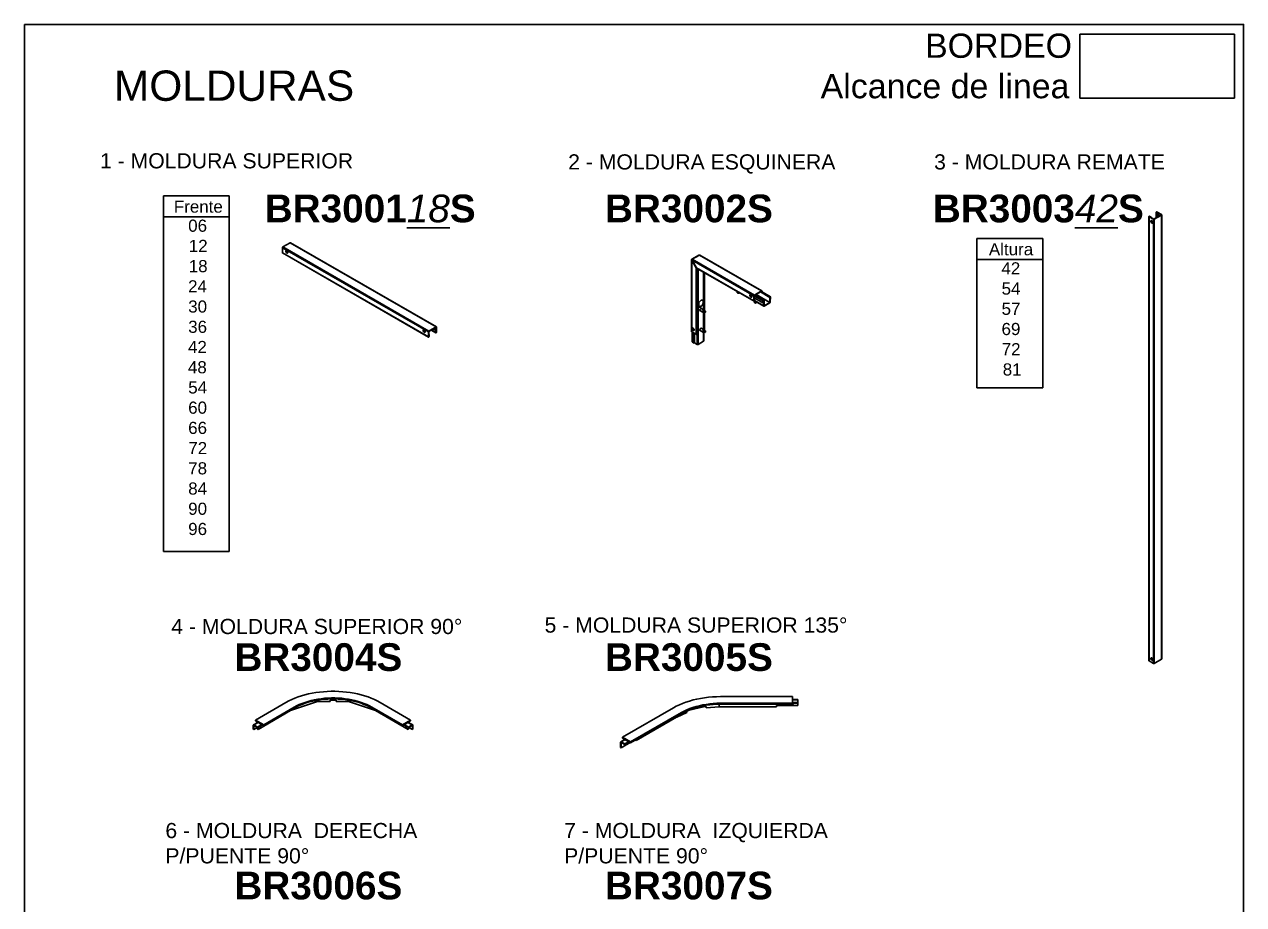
# Model space of a CAD drawing. Header units: inches. Extents: x 9936 to 27102, y -2774 to 11910.
# Drawn here: x 12255 to 14264, y -1310 to 141 of the extents above; entities that cross this region are included whole.
import ezdxf

# ---------------------------------------------------------------- set-up
doc = ezdxf.new("R2010")
doc.units = ezdxf.units.IN
doc.header["$MEASUREMENT"] = 0
doc.layers.add('TEXTO', color=7, linetype='Continuous')
doc.layers.add('VIÑETAS', color=5, linetype='Continuous')
doc.styles.get("Standard").update_dxf_attribs({"font": 'arial.ttf'})
picture_1 = doc.add_image_def('image1.jpg', size_in_pixel=(755, 314))

msp = doc.modelspace()

# ---------------------------------------------------------------- linework, layer by layer
at = {"layer": 'TEXTO', "color": 30, "true_color": 0xf8991e}
for p, q in [((12484.142, -141.393), (12592.851, -141.393)), ((12484.142, -727.8), (12484.142, -141.393)), ((12592.851, -141.393), (12592.851, -727.8)), ((12484.142, -175.914), (12592.851, -175.914)), ((13824.574, -211.74), (13933.283, -211.74)), ((13824.574, -457.921), (13824.574, -211.74)), ((13933.283, -211.74), (13933.283, -457.921)), ((13824.574, -246.26), (13933.283, -246.26)), ((13933.283, -457.921), (13824.574, -457.921)), ((12592.851, -727.8), (12484.142, -727.8))]:
    msp.add_line(p, q, dxfattribs=at)
at = {"layer": 'TEXTO'}
msp.add_lwpolyline([(12255.124, 141.265), (14264.347, 141.265), (14264.347, -2774.427), (12255.124, -2774.427)], close=True, dxfattribs=at)
at = {"layer": 'VIÑETAS', "linetype": 'Continuous'}
for p, q in [((14108.203, -175.639), (14108.203, -908.076)), ((14108.978, -175.659), (14108.44, -175.97)), ((14115.636, -180.124), (14108.44, -175.97)), ((14108.44, -175.97), (14108.44, -908.407)), ((14116.174, -179.814), (14108.978, -175.659)), ((14109.049, -175.619), (14109.586, -175.308)), ((14112.011, -177.329), (14109.049, -175.619)), ((14109.049, -175.619), (14109.049, -175.7)), ((14112.549, -177.019), (14109.586, -175.308)), ((14112.011, -177.329), (14112.549, -177.019)), ((14112.011, -177.411), (14112.011, -177.329)), ((14112.549, -177.721), (14112.549, -177.019)), ((14115.636, -180.124), (14116.174, -179.814)), ((14115.636, -180.124), (14115.636, -912.561)), ((14128.534, -172.885), (14116.532, -179.814)), ((14116.532, -179.814), (14117.07, -180.124)), ((14129.071, -173.195), (14117.07, -180.124)), ((14117.07, -180.124), (14117.07, -912.561)), ((14120.493, -168.544), (14120.493, -177.527)), ((14121.267, -168.565), (14120.73, -168.875)), ((14120.73, -168.875), (14123.693, -170.585)), ((14120.73, -177.39), (14120.73, -168.875)), ((14121.267, -168.565), (14124.23, -170.275)), ((14121.338, -168.524), (14121.875, -168.214)), ((14121.338, -168.524), (14128.534, -172.678)), ((14121.338, -168.606), (14121.338, -168.524)), ((14121.875, -168.214), (14129.071, -172.368)), ((14124.23, -170.275), (14123.693, -170.585)), ((14123.693, -170.585), (14123.693, -175.68)), ((14124.23, -170.275), (14124.23, -175.37)), ((14125.156, -174.835), (14125.178, -174.806)), ((14128.534, -172.678), (14129.071, -172.368)), ((14128.534, -172.678), (14128.534, -172.885)), ((14129.071, -173.195), (14128.534, -172.885)), ((14129.071, -173.195), (14129.071, -905.632)), ((14129.368, -905.219), (14129.368, -172.782)), ((14112.549, -184.846), (14112.549, -182.25)), ((12681.152, -225.734), (12693.154, -218.805)), ((12933.57, -357.595), (12693.154, -218.805)), ((12934.077, -357.545), (12693.66, -218.755)), ((12920.852, -365.764), (12680.435, -226.975)), ((12680.435, -235.285), (12680.435, -226.975)), ((12680.435, -235.285), (12920.852, -374.074)), ((12680.603, -235.655), (12921.019, -374.445)), ((12921.568, -364.523), (12681.152, -225.734)), ((12689.07, -235.525), (12686.824, -234.229)), ((13366.844, -239.199), (13355.304, -245.861)), ((13355.582, -246.042), (13367.582, -239.115)), ((13470.103, -298.299), (13367.582, -239.115)), ((13470.609, -298.249), (13368.319, -239.198)), ((13354.569, -247.134), (13354.569, -365.257)), ((13354.691, -246.644), (13355.359, -246.853)), ((13354.866, -246.456), (13355.403, -246.766)), ((13354.866, -247.88), (13355.403, -247.57)), ((13354.866, -247.88), (13362.062, -260.347)), ((13354.866, -365.671), (13354.866, -247.88)), ((13354.875, -246.327), (13355.405, -246.734)), ((13355.307, -245.859), (13355.473, -246.147)), ((13355.385, -247.583), (13457.387, -306.468)), ((13362.579, -260.046), (13355.385, -247.583)), ((13355.471, -245.988), (13355.491, -246.145)), ((13458.103, -305.227), (13355.582, -246.042)), ((13362.599, -260.037), (13362.062, -260.347)), ((13362.062, -369.825), (13362.062, -260.347)), ((13362.579, -260.046), (13457.387, -314.777)), ((13362.599, -260.037), (13362.622, -260.282)), ((13362.922, -260.518), (13457.555, -315.148)), ((13363.444, -369.495), (13363.444, -260.82)), ((13363.868, -261.654), (13363.444, -261.899)), ((13363.868, -261.654), (13364.175, -261.477)), ((13363.868, -261.654), (13363.868, -386.47)), ((13365.301, -261.892), (13365.301, -386.47)), ((13374.475, -267.187), (13374.475, -329.453)), ((13374.772, -329.624), (13374.772, -267.359)), ((13375.732, -330.665), (13375.732, -267.913)), ((13430.072, -299.283), (13429.904, -300.933)), ((13431.895, -300.335), (13431.792, -301.877)), ((13432.01, -301.981), (13431.978, -300.383)), ((13458.103, -305.227), (13470.103, -298.299)), ((13458.103, -305.847), (13470.103, -298.92)), ((13483.793, -308.909), (13468.296, -299.963)), ((13484.77, -307.877), (13469.679, -299.165)), ((13470.103, -298.299), (13470.103, -298.92)), ((13470.103, -298.92), (13470.282, -299.023)), ((13470.282, -299.023), (13470.819, -298.713)), ((13470.282, -299.023), (13470.282, -299.513)), ((13470.819, -298.713), (13470.819, -299.823)), ((13366.504, -317.861), (13366.504, -324.659)), ((13366.742, -317.433), (13366.742, -324.731)), ((13431.792, -301.877), (13432.01, -301.981)), ((13454.119, -307.528), (13451.41, -305.964)), ((13454.002, -308.079), (13451.754, -306.782)), ((13457.924, -306.157), (13457.387, -306.468)), ((13457.387, -314.777), (13457.387, -306.468)), ((13457.924, -314.467), (13457.387, -314.777)), ((13457.924, -314.467), (13457.924, -306.157)), ((13457.924, -306.303), (13473.115, -315.073)), ((13473.115, -318.494), (13457.924, -309.724)), ((13458.532, -310.695), (13457.924, -310.344)), ((13457.995, -311.005), (13457.924, -310.964)), ((13457.924, -314.385), (13457.995, -314.426)), ((13457.995, -311.005), (13458.532, -310.695)), ((13457.995, -314.426), (13457.995, -311.005)), ((13457.995, -314.426), (13458.532, -314.116)), ((13458.103, -305.227), (13458.103, -305.847)), ((13458.36, -315.582), (13458.188, -317.261)), ((13458.432, -314.547), (13473.933, -323.495)), ((13473.724, -323.031), (13458.521, -314.255)), ((13458.532, -314.116), (13458.532, -310.695)), ((13474.093, -314.041), (13459.002, -305.329)), ((13460.223, -316.014), (13460.076, -318.205)), ((13460.076, -318.205), (13460.294, -318.309)), ((13460.294, -318.309), (13460.249, -316.011)), ((13462.984, -305.62), (13460.741, -304.325)), ((13483.793, -317.219), (13461.099, -304.118)), ((13461.682, -317.261), (13461.591, -316.37)), ((13462.472, -306.883), (13462.242, -307.199)), ((13483.614, -317.529), (13464.23, -306.339)), ((13465.435, -308.502), (13465.433, -308.583)), ((13465.435, -309.042), (13465.435, -308.502)), ((13473.653, -314.763), (13473.115, -315.073)), ((13473.115, -315.073), (13473.115, -318.494)), ((13473.653, -318.184), (13473.115, -318.494)), ((13473.653, -314.763), (13473.653, -318.184)), ((13473.688, -314.701), (13473.724, -314.722)), ((13473.724, -314.722), (13474.261, -314.412)), ((13473.724, -323.031), (13473.724, -314.722)), ((13474.261, -322.721), (13474.261, -314.412)), ((13483.614, -317.529), (13474.44, -322.825)), ((13483.614, -318.15), (13474.44, -323.445)), ((13483.614, -318.15), (13483.614, -317.529)), ((13484.33, -308.599), (13483.793, -308.909)), ((13483.793, -308.909), (13483.793, -317.219)), ((13483.793, -317.219), (13484.33, -316.908)), ((13484.33, -308.599), (13484.33, -316.908)), ((13484.33, -311.938), (13484.401, -311.979)), ((13484.401, -308.558), (13484.366, -308.538)), ((13484.401, -308.558), (13484.938, -308.248)), ((13484.401, -311.979), (13484.401, -308.558)), ((13484.401, -311.979), (13484.938, -311.669)), ((13484.938, -311.669), (13484.938, -308.248)), ((13368.351, -330.536), (13368.239, -330.455)), ((13368.351, -330.536), (13373.301, -333.393)), ((13375.3, -329.929), (13370.351, -327.072)), ((13373.508, -332.933), (13375.497, -334.369)), ((13374.475, -333.631), (13374.475, -362.114)), ((13374.595, -330.315), (13376.986, -332.515)), ((13376.765, -331.315), (13374.595, -330.315)), ((13374.772, -362.286), (13374.772, -333.845)), ((13377.244, -331.343), (13375.005, -330.339)), ((13375.732, -362.401), (13375.732, -334.47)), ((13376.716, -333.752), (13376.078, -334.457)), ((13376.986, -332.515), (13376.765, -331.315)), ((13473.724, -323.031), (13474.261, -322.721)), ((13474.44, -322.825), (13474.261, -322.721)), ((13474.44, -322.825), (13474.44, -323.445)), ((12921.568, -364.523), (12933.57, -357.595)), ((12921.568, -365.144), (12933.57, -358.215)), ((12928.728, -361.011), (12933.141, -363.558)), ((12929.265, -360.7), (12933.679, -363.248)), ((12933.57, -358.215), (12933.57, -357.595)), ((12933.749, -358.319), (12933.57, -358.215)), ((12934.287, -358.008), (12933.749, -358.319)), ((12933.749, -358.319), (12933.749, -366.628)), ((12934.287, -358.008), (12934.287, -366.318)), ((13375.3, -362.591), (13370.351, -359.733)), ((12915.344, -366.151), (12913.098, -364.854)), ((12921.389, -365.454), (12920.852, -365.764)), ((12920.852, -374.074), (12920.852, -365.764)), ((12921.389, -373.764), (12920.852, -374.074)), ((12921.389, -373.764), (12921.389, -365.454)), ((12921.997, -369.991), (12921.389, -369.64)), ((12921.46, -370.302), (12921.389, -370.261)), ((12921.389, -373.682), (12921.46, -373.723)), ((12921.46, -370.302), (12921.997, -369.991)), ((12921.46, -373.723), (12921.46, -370.302)), ((12921.46, -373.723), (12921.997, -373.413)), ((12921.568, -364.523), (12921.568, -365.144)), ((12921.997, -373.413), (12921.997, -369.991)), ((12925.527, -362.858), (12933.309, -367.35)), ((12933.141, -366.979), (12925.765, -362.721)), ((12933.679, -363.248), (12933.141, -363.558)), ((12933.141, -363.558), (12933.141, -366.979)), ((12933.679, -366.669), (12933.141, -366.979)), ((12933.679, -363.248), (12933.679, -366.669)), ((12933.749, -366.628), (12933.679, -366.588)), ((12933.749, -366.628), (12934.287, -366.318)), ((13354.866, -365.671), (13362.062, -369.825)), ((13355.827, -366.226), (13355.827, -382.336)), ((13356.064, -382.667), (13356.064, -366.363)), ((13359.027, -368.073), (13359.027, -384.377)), ((13359.564, -368.384), (13359.564, -384.067)), ((13374.475, -381.174), (13365.301, -386.47)), ((13368.351, -363.198), (13368.239, -363.117)), ((13368.351, -363.198), (13373.301, -366.055)), ((13373.508, -365.594), (13375.497, -367.031)), ((13374.475, -366.293), (13374.475, -381.174)), ((13374.595, -362.976), (13376.986, -365.177)), ((13376.765, -363.976), (13374.595, -362.976)), ((13374.772, -380.761), (13374.772, -366.507)), ((13377.244, -364.005), (13375.005, -363.001)), ((13376.716, -366.413), (13376.078, -367.119)), ((13376.986, -365.177), (13376.765, -363.976)), ((13359.027, -384.377), (13356.064, -382.667)), ((13359.564, -384.067), (13359.027, -384.377)), ((13363.868, -386.47), (13359.564, -383.986)), ((14112.549, -905.852), (14112.549, -903.256)), ((14115.636, -912.561), (14108.44, -908.407)), ((14129.071, -905.632), (14117.07, -912.561)), ((12686.239, -976.961), (12636.176, -1005.861)), ((12693.745, -990.286), (12738.105, -975.501)), ((12738.105, -973.078), (12738.105, -975.501)), ((12738.307, -973.044), (12738.307, -975.469)), ((12738.307, -975.469), (12758.808, -975.469)), ((12768.808, -973.02), (12758.808, -973.02)), ((12758.808, -973.02), (12758.808, -975.469)), ((12768.808, -975.469), (12768.808, -973.02)), ((12768.808, -975.469), (12789.31, -975.469)), ((12789.31, -973.044), (12789.31, -975.469)), ((12789.511, -973.078), (12789.511, -975.501)), ((12789.511, -975.501), (12833.872, -990.286)), ((12891.441, -1005.861), (12841.378, -976.961)), ((13374.424, -983.834), (13350.65, -989.519)), ((13374.424, -982.25), (13374.424, -983.834)), ((13374.526, -982.232), (13374.526, -983.819)), ((13378.905, -983.486), (13374.526, -983.819)), ((13378.748, -983.498), (13378.748, -985.243)), ((13378.905, -985.935), (13378.905, -983.486)), ((13378.905, -985.935), (13400.144, -984.321)), ((13400.144, -979.754), (13400.144, -984.321)), ((13400.197, -979.753), (13400.197, -984.319)), ((13400.197, -984.319), (13494.587, -984.319)), ((13520.673, -967.221), (13402.173, -967.221)), ((13402.173, -978.189), (13520.673, -978.189)), ((13402.173, -979.741), (13402.173, -978.189)), ((13402.173, -979.741), (13520.673, -979.741)), ((13529.587, -981.87), (13494.587, -981.87)), ((13494.587, -981.87), (13494.587, -984.319)), ((13520.673, -978.189), (13520.673, -967.221)), ((13529.587, -972.005), (13520.673, -972.005)), ((13520.673, -972.301), (13529.587, -972.301)), ((13520.673, -977.143), (13529.587, -977.143)), ((13520.673, -978.131), (13529.587, -978.131)), ((13520.673, -979.741), (13520.673, -978.189)), ((13529.587, -972.301), (13529.587, -972.005)), ((13529.587, -977.143), (13529.587, -972.301)), ((13529.587, -977.143), (13529.587, -978.131)), ((13529.587, -978.131), (13529.587, -981.87)), ((12640.213, -1021.178), (12693.662, -990.323)), ((12649.611, -1013.617), (12699.674, -984.716)), ((12649.611, -1015.169), (12699.674, -986.268)), ((12693.662, -989.739), (12693.662, -990.323)), ((12693.745, -989.69), (12693.745, -990.286)), ((12699.674, -986.268), (12699.674, -984.716)), ((12827.943, -984.716), (12878.006, -1013.617)), ((12827.943, -986.268), (12827.943, -984.716)), ((12827.943, -986.268), (12878.006, -1015.169)), ((12833.872, -989.69), (12833.872, -990.286)), ((12833.955, -989.739), (12833.955, -990.323)), ((12833.955, -990.323), (12887.404, -1021.178)), ((13324.585, -985.773), (13240.793, -1034.146)), ((13254.228, -1041.901), (13338.02, -993.529)), ((13254.228, -1043.453), (13338.02, -995.081)), ((13263.276, -1039.63), (13330.02, -1001.1)), ((13330.02, -999.699), (13330.02, -1001.1)), ((13330.06, -1001.08), (13347.055, -993.552)), ((13330.06, -999.676), (13330.06, -1001.08)), ((13338.02, -995.081), (13338.02, -993.529)), ((13350.559, -989.55), (13347.055, -991.102)), ((13347.055, -991.102), (13347.055, -993.552)), ((13350.559, -989.042), (13350.559, -989.55)), ((13350.65, -989.005), (13350.65, -989.519)), ((13378.748, -985.243), (13378.905, -985.935)), ((12633.142, -1015.143), (12632.286, -1014.649)), ((12632.286, -1014.649), (12632.286, -1021.092)), ((12632.286, -1021.092), (12633.142, -1021.586)), ((12640.026, -1009.636), (12632.621, -1013.91)), ((12633.142, -1015.143), (12633.427, -1014.978)), ((12633.142, -1015.143), (12633.142, -1021.586)), ((12639.007, -1018.2), (12633.142, -1021.586)), ((12633.427, -1013.99), (12640.498, -1009.908)), ((12633.427, -1013.99), (12639.358, -1017.414)), ((12633.427, -1014.978), (12633.427, -1013.99)), ((12633.427, -1014.978), (12639.358, -1018.402)), ((12636.176, -1005.861), (12649.611, -1013.617)), ((12636.176, -1007.413), (12636.176, -1005.861)), ((12636.176, -1007.413), (12649.611, -1015.169)), ((12639.358, -1017.414), (12646.429, -1013.332)), ((12639.358, -1018.402), (12647.284, -1013.826)), ((12639.358, -1017.414), (12639.358, -1018.402)), ((12639.358, -1018.402), (12639.358, -1020.684)), ((12639.358, -1020.684), (12640.213, -1021.178)), ((12640.213, -1021.178), (12640.213, -1017.908)), ((12649.611, -1015.169), (12649.611, -1013.617)), ((12878.006, -1013.617), (12891.441, -1005.861)), ((12878.006, -1015.169), (12891.441, -1007.413)), ((12878.006, -1015.169), (12878.006, -1013.617)), ((12880.332, -1013.826), (12888.259, -1018.402)), ((12881.188, -1013.332), (12888.259, -1017.414)), ((12887.118, -1009.908), (12894.189, -1013.99)), ((12887.404, -1017.908), (12887.404, -1021.178)), ((12888.259, -1020.684), (12887.404, -1021.178)), ((12894.996, -1013.91), (12887.591, -1009.636)), ((12888.259, -1017.414), (12894.189, -1013.99)), ((12888.259, -1018.402), (12894.189, -1014.978)), ((12888.259, -1017.414), (12888.259, -1018.402)), ((12888.259, -1020.684), (12888.259, -1018.402)), ((12894.475, -1021.586), (12888.609, -1018.2)), ((12891.441, -1007.413), (12891.441, -1005.861)), ((12894.189, -1014.978), (12894.189, -1013.99)), ((12894.189, -1014.978), (12894.475, -1015.143)), ((12895.33, -1014.649), (12894.475, -1015.143)), ((12894.475, -1015.143), (12894.475, -1021.586)), ((12895.33, -1021.092), (12894.475, -1021.586)), ((12895.33, -1014.649), (12895.33, -1021.092)), ((13238.527, -1042.984), (13237.672, -1042.49)), ((13237.672, -1042.49), (13237.672, -1050.974)), ((13244.643, -1037.92), (13238.006, -1041.751)), ((13238.527, -1042.984), (13238.813, -1042.819)), ((13253.32, -1042.928), (13238.527, -1051.468)), ((13238.527, -1042.984), (13238.527, -1051.468)), ((13238.813, -1041.831), (13245.116, -1038.192)), ((13238.813, -1041.831), (13244.743, -1045.255)), ((13238.813, -1042.819), (13238.813, -1041.831)), ((13238.813, -1042.819), (13244.743, -1046.243)), ((13240.793, -1034.146), (13254.228, -1041.901)), ((13240.793, -1035.697), (13240.793, -1034.146)), ((13240.793, -1035.697), (13254.228, -1043.453)), ((13244.743, -1045.255), (13251.046, -1041.616)), ((13244.743, -1046.243), (13251.902, -1042.11)), ((13254.228, -1043.453), (13254.228, -1041.901)), ((13262.42, -1038.724), (13262.42, -1039.136)), ((13262.42, -1039.136), (13263.276, -1039.63)), ((13263.276, -1039.63), (13263.276, -1038.23)), ((13237.672, -1050.974), (13238.527, -1051.468)), ((13243.105, -1045.297), (13242.935, -1045.296)), ((13244.743, -1045.255), (13244.743, -1046.243))]:
    msp.add_line(p, q, dxfattribs=at)
at = {"layer": 'VIÑETAS', "linetype": 'Continuous', "flags": 128}
for points in [[(14109.586, -175.308), (14109.323, -175.207), (14109.013, -175.171), (14108.703, -175.207), (14108.44, -175.308), (14108.265, -175.46), (14108.203, -175.639), (14108.265, -175.818), (14108.44, -175.97)], [(14109.049, -175.619), (14109.032, -175.612), (14109.013, -175.61), (14108.994, -175.612), (14108.978, -175.619), (14108.967, -175.628), (14108.963, -175.639), (14108.967, -175.65), (14108.978, -175.659)], [(14121.875, -168.214), (14121.613, -168.112), (14121.303, -168.077), (14120.993, -168.112), (14120.73, -168.214), (14120.554, -168.365), (14120.493, -168.544), (14120.554, -168.723), (14120.73, -168.875)], [(14121.338, -168.524), (14121.322, -168.518), (14121.303, -168.516), (14121.284, -168.518), (14121.267, -168.524), (14121.257, -168.533), (14121.253, -168.544), (14121.257, -168.555), (14121.267, -168.565)], [(14124.618, -175.145), (14124.878, -174.908), (14125.213, -174.802)], [(14114.855, -185.388), (14114.727, -184.57), (14114.362, -183.729), (14113.815, -182.992), (14113.171, -182.472), (14112.527, -182.248), (14111.98, -182.354), (14111.615, -182.774), (14111.487, -183.444), (14111.615, -184.262), (14111.98, -185.104), (14112.527, -185.841), (14113.171, -186.361), (14113.815, -186.585), (14114.362, -186.479), (14114.727, -186.058), (14114.855, -185.388)], [(14112.28, -182.252), (14112.153, -182.464), (14112.025, -183.134), (14112.153, -183.952), (14112.518, -184.794), (14113.064, -185.53), (14113.708, -186.05), (14114.353, -186.274), (14114.6, -186.27)], [(12680.603, -235.655), (12680.603, -235.655), (12680.479, -235.513), (12680.435, -235.285)], [(12689.189, -234.876), (12689.061, -234.058), (12688.696, -233.217), (12688.15, -232.48), (12687.506, -231.961), (12686.862, -231.737), (12686.316, -231.843), (12685.952, -232.263), (12685.823, -232.932), (12685.952, -233.75), (12686.316, -234.591), (12686.862, -235.328), (12687.506, -235.847), (12688.15, -236.071), (12688.696, -235.965), (12689.061, -235.545), (12689.189, -234.876)], [(12686.616, -231.741), (12686.489, -231.953), (12686.361, -232.622), (12686.489, -233.44), (12686.854, -234.281), (12687.4, -235.017), (12688.044, -235.537), (12688.688, -235.761), (12688.934, -235.757)], [(13374.378, -316.723), (13374.257, -315.598), (13373.901, -314.672), (13373.328, -313.997), (13372.569, -313.609), (13371.667, -313.528), (13370.668, -313.759), (13369.627, -314.29), (13368.6, -315.092), (13367.643, -316.121), (13366.807, -317.323), (13366.137, -318.632), (13365.669, -319.978), (13365.428, -321.288), (13365.428, -322.492), (13365.669, -323.525), (13366.137, -324.33), (13366.807, -324.866), (13367.643, -325.102), (13368.6, -325.026), (13369.627, -324.643), (13370.668, -323.972), (13371.667, -323.05), (13372.569, -321.927), (13373.328, -320.663), (13373.901, -319.326), (13374.257, -317.989), (13374.378, -316.723)], [(13372.783, -313.681), (13373.102, -313.99), (13373.57, -314.796), (13373.811, -315.829), (13373.811, -317.033), (13373.57, -318.343), (13373.102, -319.689), (13372.432, -320.998), (13371.596, -322.2), (13370.639, -323.229), (13369.612, -324.031), (13368.571, -324.562), (13367.572, -324.793), (13366.669, -324.712), (13366.456, -324.64)], [(13454.121, -307.429), (13453.993, -306.611), (13453.628, -305.77), (13453.081, -305.033), (13452.437, -304.513), (13451.793, -304.289), (13451.246, -304.395), (13450.881, -304.815), (13450.753, -305.485), (13450.881, -306.303), (13451.246, -307.145), (13451.793, -307.882), (13452.437, -308.402), (13453.081, -308.626), (13453.628, -308.519), (13453.993, -308.099), (13454.121, -307.429)], [(13453.866, -308.311), (13453.619, -308.315), (13452.974, -308.091), (13452.33, -307.571), (13451.784, -306.835), (13451.419, -305.993), (13451.291, -305.175), (13451.419, -304.505), (13451.546, -304.293)], [(13457.387, -314.777), (13457.43, -315.005), (13457.554, -315.148), (13457.74, -315.184), (13457.959, -315.108), (13458.179, -314.931), (13458.364, -314.681), (13458.489, -314.394), (13458.532, -314.116)], [(13457.924, -314.467), (13457.927, -314.481), (13457.934, -314.49), (13457.946, -314.492), (13457.959, -314.488), (13457.973, -314.477), (13457.984, -314.461), (13457.992, -314.443), (13457.995, -314.426)], [(13457.974, -315.099), (13457.978, -315.108), (13458.284, -315.522), (13458.841, -315.838), (13459.565, -316.006), (13460.345, -316.001), (13460.798, -315.913)], [(13464.633, -307.362), (13464.218, -306.679), (13463.511, -306.082), (13462.56, -305.611), (13461.431, -305.298), (13460.199, -305.164), (13459.245, -305.188)], [(13461.682, -317.261), (13461.68, -317.397), (13461.589, -317.651), (13461.388, -317.884), (13461.092, -318.079), (13460.719, -318.224), (13460.294, -318.309)], [(13463.914, -308.165), (13463.923, -308.113), (13463.85, -307.457)], [(13464.608, -308.565), (13464.728, -308.083), (13464.633, -307.362)], [(13465.433, -308.583), (13465.43, -308.644), (13465.366, -309.003)], [(13474.261, -314.412), (13474.217, -314.184), (13474.093, -314.041), (13473.907, -314.005), (13473.688, -314.081), (13473.469, -314.258), (13473.283, -314.508), (13473.159, -314.795), (13473.115, -315.073)], [(13473.724, -314.722), (13473.721, -314.708), (13473.713, -314.699), (13473.702, -314.697), (13473.688, -314.701), (13473.675, -314.712), (13473.663, -314.728), (13473.656, -314.745), (13473.653, -314.763)], [(13484.938, -308.248), (13484.895, -308.02), (13484.771, -307.877), (13484.585, -307.841), (13484.366, -307.917), (13484.146, -308.094), (13483.961, -308.344), (13483.836, -308.631), (13483.793, -308.909)], [(13484.401, -308.558), (13484.398, -308.544), (13484.391, -308.535), (13484.379, -308.533), (13484.366, -308.538), (13484.352, -308.548), (13484.341, -308.564), (13484.333, -308.582), (13484.33, -308.599)], [(13371.533, -327.754), (13371.443, -327.473), (13371.078, -327.053), (13370.532, -326.947), (13369.888, -327.171), (13369.244, -327.69), (13368.698, -328.427), (13368.333, -329.268), (13368.205, -330.086), (13368.333, -330.755), (13368.698, -331.175), (13369.244, -331.281), (13369.533, -331.219)], [(13368.996, -330.908), (13368.707, -330.971), (13368.46, -330.967)], [(13370.225, -327.016), (13370.233, -327.018), (13370.351, -327.072)], [(13370.779, -326.951), (13370.906, -327.163), (13370.996, -327.444)], [(13374.129, -333.381), (13373.908, -333.457), (13373.418, -333.447), (13373.062, -333.165), (13372.895, -332.654), (13372.942, -331.992)], [(13372.942, -331.992), (13373.195, -331.28), (13373.617, -330.626), (13374.143, -330.129), (13374.693, -329.866), (13375.183, -329.876), (13375.539, -330.157), (13375.704, -330.653)], [(13374.595, -330.315), (13374.182, -330.512), (13373.788, -330.885), (13373.472, -331.375), (13373.281, -331.91), (13373.246, -332.406), (13373.372, -332.789), (13373.508, -332.933)], [(13375.005, -330.339), (13374.962, -330.322), (13374.595, -330.315)], [(13375.535, -332.401), (13375.345, -332.805), (13375.225, -333.214), (13375.184, -333.602), (13375.226, -333.942), (13375.346, -334.213), (13375.537, -334.396), (13375.787, -334.479), (13376.078, -334.457)], [(13377.308, -333.371), (13377.499, -332.967), (13377.619, -332.558), (13377.659, -332.17), (13377.618, -331.83), (13377.498, -331.559), (13377.307, -331.376), (13377.057, -331.293), (13376.765, -331.315)], [(13359.015, -362.351), (13358.887, -361.533), (13358.522, -360.691), (13357.975, -359.954), (13357.331, -359.434), (13356.687, -359.21), (13356.14, -359.316), (13355.775, -359.736), (13355.647, -360.407), (13355.775, -361.225), (13356.14, -362.066), (13356.687, -362.803), (13357.331, -363.323), (13357.975, -363.547), (13358.522, -363.441), (13358.887, -363.021), (13359.015, -362.351)], [(13356.185, -360.096), (13356.313, -359.426), (13356.44, -359.214)], [(13358.76, -363.233), (13358.513, -363.237), (13357.869, -363.013), (13357.224, -362.493), (13356.678, -361.756), (13356.313, -360.914), (13356.185, -360.096)], [(13371.533, -360.416), (13371.443, -360.134), (13371.078, -359.715), (13370.532, -359.608), (13369.888, -359.832), (13369.244, -360.352), (13368.698, -361.089), (13368.333, -361.93), (13368.205, -362.747), (13368.333, -363.417), (13368.698, -363.837), (13369.244, -363.943), (13369.533, -363.88)], [(13370.225, -359.677), (13370.233, -359.68), (13370.351, -359.733)], [(13370.779, -359.613), (13370.906, -359.824), (13370.993, -360.093)], [(12912.098, -363.558), (12912.226, -364.375), (12912.591, -365.217), (12913.137, -365.953), (12913.781, -366.473), (12914.425, -366.697), (12914.971, -366.59), (12915.335, -366.171), (12915.463, -365.501), (12915.335, -364.683), (12914.971, -363.842), (12914.425, -363.106), (12913.781, -362.586), (12913.137, -362.362), (12912.591, -362.468), (12912.226, -362.888), (12912.098, -363.558)], [(12912.89, -362.366), (12912.763, -362.578), (12912.635, -363.248), (12912.763, -364.065), (12913.128, -364.906), (12913.674, -365.643), (12914.318, -366.162), (12914.962, -366.386), (12915.208, -366.382)], [(12920.852, -374.074), (12920.895, -374.302), (12921.019, -374.445), (12921.205, -374.481), (12921.424, -374.405), (12921.644, -374.228), (12921.829, -373.977), (12921.954, -373.691), (12921.997, -373.413)], [(12921.389, -373.764), (12921.392, -373.778), (12921.399, -373.787), (12921.411, -373.789), (12921.424, -373.784), (12921.438, -373.773), (12921.449, -373.758), (12921.457, -373.74), (12921.46, -373.723)], [(12933.141, -366.979), (12933.185, -367.207), (12933.309, -367.35), (12933.495, -367.386), (12933.714, -367.31), (12933.933, -367.133), (12934.119, -366.883), (12934.243, -366.596), (12934.287, -366.318)], [(12933.679, -366.669), (12933.681, -366.683), (12933.689, -366.692), (12933.7, -366.694), (12933.714, -366.69), (12933.727, -366.679), (12933.739, -366.663), (12933.747, -366.646), (12933.749, -366.628)], [(13363.444, -369.495), (13363.383, -369.674), (13363.207, -369.825), (13362.944, -369.927), (13362.634, -369.962), (13362.324, -369.927), (13362.062, -369.825)], [(13368.996, -363.57), (13368.707, -363.633), (13368.46, -363.629)], [(13374.129, -366.043), (13373.908, -366.118), (13373.418, -366.108), (13373.062, -365.827), (13372.895, -365.316), (13372.942, -364.654)], [(13372.942, -364.654), (13373.195, -363.942), (13373.617, -363.288), (13374.143, -362.791), (13374.693, -362.527), (13375.183, -362.537), (13375.539, -362.819), (13375.704, -363.314)], [(13374.595, -362.976), (13374.182, -363.174), (13373.788, -363.546), (13373.472, -364.037), (13373.281, -364.571), (13373.246, -365.068), (13373.372, -365.451), (13373.508, -365.594)], [(13375.005, -363.001), (13374.962, -362.984), (13374.595, -362.976)], [(13375.535, -365.062), (13375.345, -365.466), (13375.225, -365.876), (13375.184, -366.263), (13375.226, -366.604), (13375.346, -366.874), (13375.537, -367.057), (13375.787, -367.141), (13376.078, -367.119)], [(13377.308, -366.033), (13377.499, -365.629), (13377.619, -365.219), (13377.659, -364.832), (13377.618, -364.491), (13377.498, -364.221), (13377.307, -364.038), (13377.057, -363.954), (13376.765, -363.976)], [(13356.064, -382.667), (13355.889, -382.515), (13355.827, -382.336)], [(14111.487, -904.45), (14111.615, -905.268), (14111.98, -906.109), (14112.527, -906.846), (14113.171, -907.366), (14113.815, -907.59), (14114.362, -907.484), (14114.727, -907.064), (14114.855, -906.394), (14114.727, -905.576), (14114.362, -904.734), (14113.815, -903.997), (14113.171, -903.477), (14112.527, -903.253), (14111.98, -903.36), (14111.615, -903.78), (14111.487, -904.45)], [(14112.28, -903.258), (14112.153, -903.469), (14112.025, -904.14), (14112.153, -904.958), (14112.518, -905.799), (14113.064, -906.536), (14113.708, -907.056), (14114.353, -907.28), (14114.6, -907.276)], [(14108.44, -908.407), (14108.265, -908.255), (14108.203, -908.076)], [(12841.378, -976.961), (12836.736, -974.433), (12831.848, -972.065), (12826.73, -969.865), (12821.398, -967.841), (12815.872, -965.999), (12810.17, -964.345), (12804.31, -962.886), (12798.314, -961.626), (12792.201, -960.57), (12785.992, -959.72), (12779.707, -959.081), (12773.369, -958.653), (12766.999, -958.439), (12760.618, -958.439), (12754.247, -958.653), (12747.909, -959.081), (12741.625, -959.72), (12735.416, -960.57), (12729.303, -961.626), (12723.306, -962.886), (12717.447, -964.345), (12711.745, -965.999), (12706.218, -967.841), (12700.887, -969.865), (12695.769, -972.065), (12690.88, -974.433), (12686.239, -976.961)], [(12699.674, -984.716), (12703.827, -982.465), (12708.218, -980.368), (12712.827, -978.435), (12717.638, -976.672), (12722.631, -975.087), (12727.787, -973.687), (12733.085, -972.476), (12738.504, -971.46), (12744.023, -970.642), (12749.62, -970.025), (12755.273, -969.613), (12760.959, -969.406), (12766.657, -969.406), (12772.344, -969.613), (12777.997, -970.025), (12783.594, -970.642), (12789.113, -971.46), (12794.532, -972.476), (12799.83, -973.687), (12804.985, -975.087), (12809.978, -976.672), (12814.789, -978.435), (12819.399, -980.368), (12823.789, -982.465), (12827.943, -984.716)], [(12699.674, -986.268), (12703.827, -984.016), (12708.218, -981.919), (12712.827, -979.986), (12717.638, -978.223), (12722.631, -976.639), (12727.787, -975.238), (12733.085, -974.027), (12738.504, -973.011), (12744.023, -972.193), (12749.62, -971.577), (12755.273, -971.164), (12760.959, -970.958), (12766.657, -970.958), (12772.344, -971.164), (12777.997, -971.577), (12783.594, -972.193), (12789.113, -973.011), (12794.532, -974.027), (12799.83, -975.238), (12804.985, -976.639), (12809.978, -978.223), (12814.789, -979.986), (12819.399, -981.919), (12823.789, -984.016), (12827.943, -986.268)], [(13402.173, -967.221), (13395.548, -967.336), (13388.947, -967.682), (13382.394, -968.258), (13375.914, -969.061), (13369.529, -970.089), (13363.264, -971.337), (13357.14, -972.801), (13351.181, -974.476), (13345.408, -976.356), (13339.842, -978.433), (13334.503, -980.701), (13329.411, -983.151), (13324.585, -985.773)], [(13338.02, -993.529), (13342.353, -991.186), (13346.943, -989.012), (13351.769, -987.016), (13356.81, -985.206), (13362.046, -983.59), (13367.454, -982.176), (13373.01, -980.969), (13378.691, -979.974), (13384.473, -979.195), (13390.331, -978.637), (13396.239, -978.301), (13402.173, -978.189)], [(13338.02, -995.081), (13342.353, -992.738), (13346.943, -990.564), (13351.769, -988.567), (13356.81, -986.757), (13362.046, -985.142), (13367.454, -983.727), (13373.01, -982.52), (13378.691, -981.525), (13384.473, -980.747), (13390.331, -980.189), (13396.239, -979.853), (13402.173, -979.741)], [(12642.002, -1016.875), (12642.029, -1016.897), (12642.626, -1017.131), (12643.359, -1017.016), (12644.139, -1016.566), (12644.871, -1015.835), (12645.469, -1014.911), (12645.495, -1014.859)], [(12882.122, -1014.859), (12882.148, -1014.911), (12882.745, -1015.835), (12883.478, -1016.566), (12884.258, -1017.016), (12884.991, -1017.131), (12885.588, -1016.897), (12885.614, -1016.875)]]:
    msp.add_lwpolyline(points, dxfattribs=at)
at = {"layer": 'VIÑETAS', "linetype": 'Continuous'}
for centre, radius, start, end in [((14116.353, -178.741), 1.558, 242.609672, 297.390328), ((14116.353, -179.468), 0.389, 242.609672, 297.390328), ((14128.495, -172.782), 0.111, 290.783421, 69.216579), ((14128.914, -172.782), 0.442, 290.783421, 69.216579), ((12693.451, -219.22), 0.51, 65.692863, 125.6176), ((12681.991, -227.046), 1.557, 122.605466, 177.394545), ((13367.157, -239.846), 0.846, 59.833584, 68.234345), ((13355.706, -246.454), 0.841, 171.333452, 180.187271), ((13355.157, -246.774), 0.846, 59.833584, 68.234345), ((13430.692, -300.952), 0.789, 178.630997, 240.972727), ((13432.008, -300.42), 1.561, 270.077311, 330.622865), ((13470.383, -298.642), 0.443, 350.786019, 129.203287), ((13470.173, -299.006), 0.111, 350.785956, 129.203452), ((13458.942, -306.538), 1.557, 122.605485, 177.394496), ((13458.313, -306.175), 0.389, 122.605412, 177.394534), ((13458.977, -317.28), 0.789, 178.630384, 240.97377), ((13460.225, -310.015), 4.437, 35.215364, 99.022068), ((13461.05, -315.884), 9.112, 81.023652, 87.027645), ((13458.941, -308.485), 3.877, 15.515937, 24.407532), ((13482.774, -316.838), 1.557, 302.605508, 357.394522), ((13483.404, -317.201), 0.389, 302.605513, 357.394547), ((13370.947, -327.964), 4.539, 97.21982, 135.432908), ((13474.16, -323.102), 0.443, 170.785943, 309.203214), ((13474.37, -322.739), 0.111, 170.785866, 309.2032), ((12933.85, -357.938), 0.443, 350.785915, 129.203299), ((12933.64, -358.301), 0.111, 350.786236, 129.203172), ((12922.407, -365.835), 1.557, 122.605466, 177.394545), ((12921.778, -365.472), 0.389, 122.605547, 177.394399), ((13355.076, -365.207), 0.51, 185.694883, 245.625246), ((13374.265, -380.71), 0.51, 294.374814, 354.305055), ((13375.282, -362.33), 0.455, 295.69734, 351.028509), ((13364.585, -385.087), 1.558, 242.609671, 297.390298), ((14116.353, -911.178), 1.558, 242.609672, 297.390328), ((14128.861, -905.168), 0.51, 294.374658, 354.305201), ((12738.303, -976.113), 0.644, 89.675342, 107.910736), ((12789.313, -976.113), 0.644, 72.089264, 90.324658), ((13374.574, -984.467), 0.65, 94.2543, 103.331778), ((13400.197, -985.014), 0.695, 89.995094, 94.338689), ((13520.705, -976.259), 3.303, 269.443797, 325.482447), ((13520.63, -975.285), 3.579, 270.680388, 307.324529), ((12693.887, -990.718), 0.455, 108.132455, 119.651207), ((12833.73, -990.718), 0.455, 60.348793, 71.867545), ((13330.228, -1001.462), 0.418, 113.802043, 119.901202), ((13350.772, -990.035), 0.53, 103.229363, 113.63681), ((12632.982, -1014.536), 0.705, 50.796715, 189.214037), ((12633.316, -1015.115), 0.176, 50.796715, 189.214037), ((12894.635, -1014.536), 0.705, 350.785963, 129.203285), ((12894.301, -1015.115), 0.176, 350.785963, 129.203285), ((13238.367, -1042.377), 0.705, 50.796715, 189.214037), ((13238.701, -1042.956), 0.176, 50.796715, 189.214037), ((13243.877, -1044.652), 1.142, 205.782562, 274.222814)]:
    msp.add_arc(centre, radius, start, end, dxfattribs=at)
for centre, major_axis, ratio, start_param, end_param in [((13431.47, -306.69), (0.619, 7.302), 0.29199675, 0.41146262, 0.83244435), ((13459.754, -323.018), (0.619, 7.302), 0.29199675, 0.31367063, 0.83244435), ((13381.614, -336.776), (7.127, -6.401), 0.13387478, 3.05026455, 3.82204992), ((13381.614, -369.437), (7.127, -6.401), 0.13387478, 3.05026455, 3.82204992)]:
    msp.add_ellipse(centre, major_axis=major_axis, ratio=ratio, start_param=start_param, end_param=end_param, dxfattribs=at)
for points in [[(13366.848, -239.197), (13367.031, -239.092), (13367.246, -239.047), (13367.47, -239.061)], [(13354.866, -246.456), (13354.797, -246.514), (13354.738, -246.577), (13354.691, -246.644)], [(13355.307, -245.859), (13355.124, -245.963), (13354.976, -246.126), (13354.875, -246.327)], [(13355.471, -245.988), (13355.4, -245.885), (13355.337, -245.842), (13355.307, -245.859)]]:
    msp.add_open_spline(points, degree=3, dxfattribs=at)
for points, knots in [([(13367.582, -239.115), (13367.609, -239.106), (13367.662, -239.088), (13367.742, -239.069), (13367.794, -239.062), (13367.821, -239.059)], [0, 0, 0, 0, 0.33331874, 0.66665207, 1, 1, 1, 1]), ([(13367.821, -239.059), (13367.934, -239.069), (13368.114, -239.085), (13368.26, -239.177), (13368.313, -239.21)], [0, 0, 0, 0, 0.63511166, 1, 1, 1, 1]), ([(13354.691, -246.644), (13354.588, -246.845), (13354.548, -247.065), (13354.611, -247.493), (13354.712, -247.701), (13354.866, -247.88)], [0, 0, 0, 0, 0.5, 0.5, 1, 1, 1, 1]), ([(13355.385, -247.583), (13355.306, -247.359), (13355.278, -247.105), (13355.306, -246.621), (13355.361, -246.392), (13355.431, -246.212)], [0, 0, 0, 0, 0.5, 0.5, 1, 1, 1, 1]), ([(13355.431, -246.212), (13355.447, -246.19), (13355.48, -246.148), (13355.531, -246.091), (13355.565, -246.059), (13355.582, -246.042)], [0, 0, 0, 0, 0.333318738, 0.666652067, 1, 1, 1, 1]), ([(13362.062, -260.347), (13362.145, -260.419), (13362.312, -260.563), (13362.636, -260.698), (13362.949, -260.762), (13363.184, -260.765), (13363.263, -260.738), (13363.288, -260.729)], [0, 0, 0, 0, 0.22426534, 0.44853061, 0.67279588, 0.89706077, 1, 1, 1, 1]), ([(13362.922, -260.518), (13362.922, -260.518), (13362.83, -260.489), (13362.696, -260.334), (13362.618, -260.142), (13362.579, -260.046)], [0, 0, 0, 0, 0.00010149, 0.50005017, 1, 1, 1, 1]), ([(13362.948, -260.632), (13362.948, -260.627), (13362.947, -260.616), (13362.903, -260.591), (13362.831, -260.546), (13362.749, -260.478), (13362.672, -260.384), (13362.65, -260.308), (13362.639, -260.27)], [0, 0, 0, 0, 0.123366595, 0.306545049, 0.484419332, 0.657414942, 0.827789575, 1, 1, 1, 1]), ([(13364.598, -261.485), (13364.594, -261.488), (13364.46, -261.561), (13364.18, -261.626), (13363.972, -261.645), (13363.868, -261.654)], [0, 0, 0, 0, 0.01647661, 0.50823834, 1, 1, 1, 1]), ([(13364.362, -261.349), (13364.361, -261.35), (13364.311, -261.407), (13364.243, -261.442), (13364.175, -261.477)], [0, 0, 0, 0, 0.02130289, 1, 1, 1, 1]), ([(13431.792, -301.877), (13431.674, -301.881), (13431.133, -301.897), (13430.671, -301.754), (13430.31, -301.642)], [0, 0, 0, 0, 0.21734574, 1, 1, 1, 1]), ([(13460.076, -318.205), (13459.959, -318.209), (13459.417, -318.225), (13458.955, -318.082), (13458.594, -317.97)], [0, 0, 0, 0, 0.21734397, 1, 1, 1, 1]), ([(13465.395, -308.603), (13465.41, -308.486), (13465.45, -308.18), (13465.312, -307.71), (13465.036, -307.121), (13464.529, -306.512), (13463.724, -305.921), (13462.71, -305.455), (13461.54, -305.15), (13460.428, -305.01), (13459.733, -305.049), (13459.46, -305.064)], [0, 0, 0, 0, 0.05445493, 0.14365242, 0.22233604, 0.35256424, 0.48762172, 0.62753431, 0.7684249, 0.9089058, 1, 1, 1, 1]), ([(13370.34, -323.424), (13370.154, -323.421), (13369.676, -323.413), (13368.87, -323.7), (13368.053, -324.144), (13367.572, -324.584), (13367.378, -324.762)], [0, 0, 0, 0, 0.18787523, 0.4826066, 0.79115385, 1, 1, 1, 1]), ([(13376.986, -332.515), (13376.893, -332.526), (13376.468, -332.575), (13375.945, -332.477), (13375.535, -332.401)], [0, 0, 0, 0, 0.217345215, 1, 1, 1, 1]), ([(13376.716, -333.752), (13376.786, -333.728), (13377.111, -333.622), (13377.222, -333.481), (13377.308, -333.371)], [0, 0, 0, 0, 0.217345215, 1, 1, 1, 1]), ([(13376.986, -365.177), (13376.893, -365.188), (13376.468, -365.236), (13375.945, -365.139), (13375.535, -365.062)], [0, 0, 0, 0, 0.217345215, 1, 1, 1, 1]), ([(13376.716, -366.413), (13376.786, -366.39), (13377.111, -366.283), (13377.222, -366.143), (13377.308, -366.033)], [0, 0, 0, 0, 0.217345215, 1, 1, 1, 1])]:
    msp.add_open_spline(points, degree=3, knots=knots, dxfattribs=at)

# ---------------------------------------------------------------- texts
at = {"color": 192, "char_height": 45.69253, "attachment_point": 1}
for s, insert in [('{\\fArial|b1|i0|c0|p34;BR3001\\fArial|b0|i1|c0|p34;\\L18\\fArial|b1|i0|c0|p34;\\lS}', (12651.127, -139.409)), ('{\\fArial|b1|i0|c0|p34;BR3002S}', (13211.858, -139.409)), ('{\\fArial|b1|i0|c0|p34;BR3003\\fArial|b0|i1|c0|p34;\\L42\\fArial|b1|i0|c0|p34;\\lS}', (13752.157, -139.409)), ('{\\fArial|b1|i0|c0|p34;BR3004S}', (12601.184, -879.183)), ('{\\fArial|b1|i0|c0|p34;BR3005S}', (13211.858, -879.183)), ('{\\fArial|b1|i0|c0|p34;BR3006S}', (12601.184, -1255.877)), ('{\\fArial|b1|i0|c0|p34;BR3007S}', (13211.858, -1255.877))]:
    msp.add_mtext_dynamic_manual_height_columns(s, width=536.06328, gutter_width=1, heights=[0], dxfattribs=dict(at, insert=insert))
at = {"layer": 'TEXTO', "attachment_point": 1}
for s, width, insert, char_height in [('\\pi2613.55421;BORDEO\\P\\pi2441.43962;Alcance de linea', 2849.13402, (11125.834, 126.093), 40), ('\\pi-41.61923;MOLDURAS', 303.8011, (12444.414, 65.2), 50), ('1 - MOLDURA SUPERIOR', 751.30533, (12379.679, -71.183), 25), (' 2 - MOLDURA ESQUINERA', 751.30533, (13141.523, -73.027), 25), (' 3 - MOLDURA REMATE', 751.30533, (13744.553, -73.027), 25), ('\\pi5.00863;Frente', 87.31603, (12496.391, -149.207), 20), ('\\pi7.3389;06\\P\\pi8.37574;12\\P\\pi8.25295;18\\P\\pi7.20248;24\\P\\pi7.37301;30\\P\\pi7.34572;36\\P\\pi7.03195;42\\P\\pi6.90916;48\\P\\pi7.37301;54\\P\\pi7.31162;60\\P\\pi7.28433;66\\P\\pi7.51626;72\\P\\pi7.39347;78\\P\\pi7.35937;84\\P\\pi7.36619;90\\P\\pi7.3389;96', 43.31355, (12517.727, -180.681), 20), ('\\pi7.7576;Altura', 87.31603, (13836.823, -219.553), 20), ('\\pi7.03195;42\\P\\pi7.37301;54\\P\\pi7.33208;57\\P\\pi7.25705;69\\P\\pi7.51626;72\\P\\pi9.24886;81', 43.31355, (13858.159, -251.028), 20), (' 4 - MOLDURA SUPERIOR 90°', 751.30533, (12487.469, -839.053), 25), (' 5 - MOLDURA SUPERIOR 135°', 751.30533, (13102.668, -836.722), 25), ('6 - MOLDURA  DERECHA P/PUENTE 90°', 536.50569, (12487.469, -1175.55), 25), ('7 - MOLDURA  IZQUIERDA P/PUENTE 90°', 536.50569, (13144.621, -1175.55), 25)]:
    msp.add_mtext_dynamic_manual_height_columns(s, width=width, gutter_width=1, heights=[0], dxfattribs=dict(at, insert=insert, char_height=char_height))

# ---------------------------------------------------------------- pictures from other files: only their frames are drawn
image = msp.add_image(picture_1, insert=(13994.621, 19.499), size_in_units=(254.583, 105.879))
image.dxf.flags = 7

doc.saveas('drawing.dxf')
